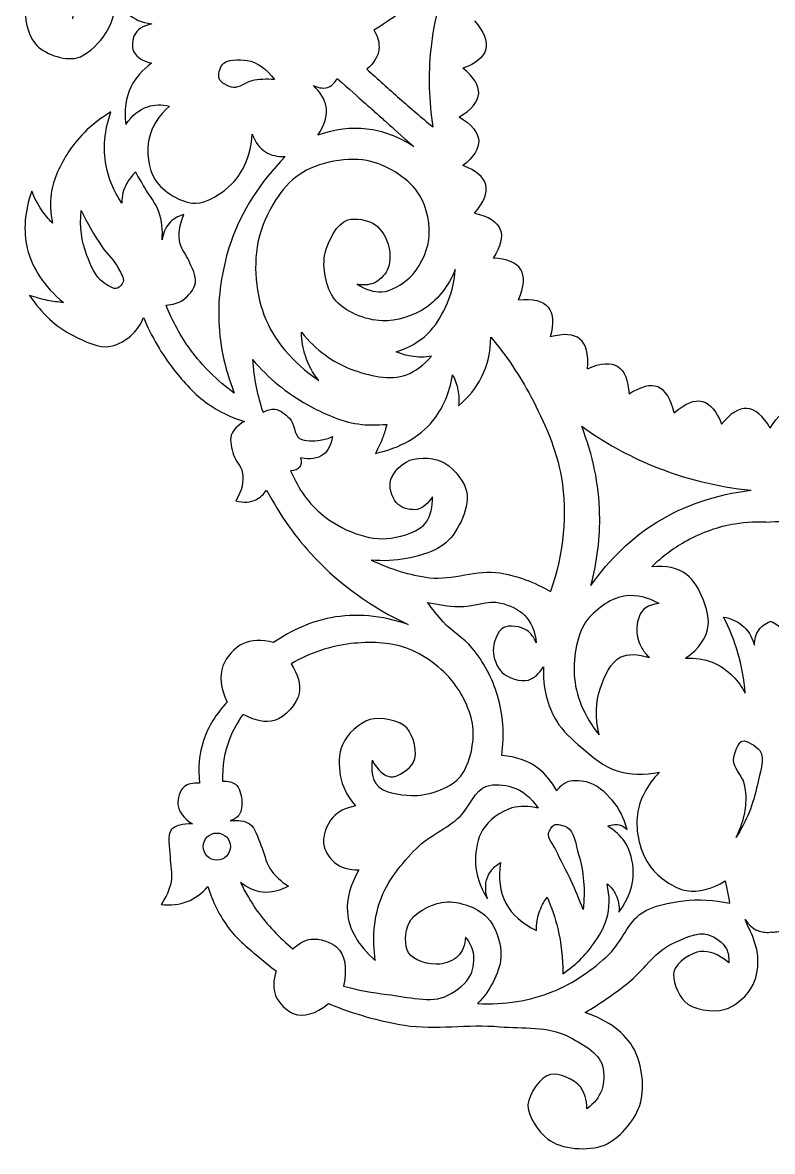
# Model space of a CAD drawing. Header units: millimetres. Extents: x -121 to 221, y -100 to 187.
# Drawn here: x 73.4 to 128.8, y -97.2 to -13.7 of the extents above; entities that cross this region are included whole.
import ezdxf

# ---------------------------------------------------------------- set-up
doc = ezdxf.new("R2010")
doc.units = ezdxf.units.MM
doc.linetypes.add('K5LT32769', pattern=[0])

msp = doc.modelspace()

# ---------------------------------------------------------------- linework, layer by layer
at = {"color": 30, "linetype": 'K5LT32769', "true_color": 0xff8000}
msp.add_circle((87.764, -74.618), 1, dxfattribs=at)
for points, knots in [([(99.369, -14.238), (100.689, -13.438), (101.914, -12.529), (103.046, -11.514), (103.821, -10.818), (104.552, -10.073), (105.24, -9.276)], [0, 0, 0, 0, 1, 1, 1, 2, 2, 2, 2]), ([(105.24, -9.276), (104.357, -11.373), (103.804, -13.507), (103.578, -15.678), (103.382, -17.563), (103.434, -19.475), (103.733, -21.416)], [0, 0, 0, 0, 1, 1, 1, 2, 2, 2, 2]), ([(77.12, -13.416), (77.242, -12.827), (77.189, -12.358), (76.96, -12.007), (76.717, -11.633), (76.065, -11.321), (75.631, -11.289), (74.981, -11.241), (74.019, -11.978), (73.744, -12.538), (73.407, -13.226), (73.822, -14.623), (74.329, -15.25), (74.925, -15.987), (76.485, -16.544), (77.412, -16.313), (78.117, -16.137), (78.875, -15.402), (79.353, -14.771), (79.998, -13.92), (80.334, -12.857), (80.363, -11.581)], [0, 0, 0, 0, 1, 1, 1, 2, 2, 2, 3, 3, 3, 4, 4, 4, 5, 5, 5, 6, 6, 6, 7, 7, 7, 7]), ([(80.363, -11.581), (80.528, -12.182), (80.8, -12.663), (81.181, -13.024), (81.625, -13.443), (82.214, -13.699), (82.95, -13.793)], [0, 0, 0, 0, 1, 1, 1, 2, 2, 2, 2]), ([(82.95, -13.793), (82.289, -13.943), (81.858, -14.23), (81.658, -14.654), (81.525, -14.937), (81.48, -15.394), (81.566, -15.685), (81.707, -16.165), (82.163, -16.503), (82.935, -16.7)], [0, 0, 0, 0, 1, 1, 1, 2, 2, 2, 3, 3, 3, 3]), ([(106.8, -13.57), (107.516, -14.379), (107.796, -15.078), (107.642, -15.669), (107.491, -16.242), (106.93, -16.712), (105.958, -17.079)], [0, 0, 0, 0, 1, 1, 1, 2, 2, 2, 2]), ([(99.369, -14.238), (99.673, -14.744), (99.798, -15.224), (99.746, -15.678), (99.685, -16.2), (99.39, -16.687), (98.86, -17.14)], [0, 0, 0, 0, 1, 1, 1, 2, 2, 2, 2]), ([(92.026, -17.915), (91.431, -17.094), (90.759, -16.621), (90.01, -16.498), (89.435, -16.403), (88.455, -16.392), (88.149, -16.83), (87.984, -17.067), (87.839, -17.563), (87.928, -17.827), (88.037, -18.151), (88.618, -18.439), (88.991, -18.491), (89.418, -18.551), (89.879, -18.103), (90.342, -18.004), (90.886, -17.888), (91.447, -17.858), (92.026, -17.915)], [0, 0, 0, 0, 1, 1, 1, 2, 2, 2, 3, 3, 3, 4, 4, 4, 5, 5, 5, 6, 6, 6, 6]), ([(82.935, -16.7), (82.254, -17.193), (81.752, -17.768), (81.427, -18.423), (81.025, -19.237), (80.897, -20.175), (81.043, -21.238)], [0, 0, 0, 0, 1, 1, 1, 2, 2, 2, 2]), ([(98.86, -17.14), (99.656, -17.874), (100.461, -18.598), (101.274, -19.311), (102.085, -20.023), (102.905, -20.724), (103.733, -21.416)], [0, 0, 0, 0, 1, 1, 1, 2, 2, 2, 2]), ([(105.674, -20.677), (106.605, -20.129), (107.088, -19.55), (107.123, -18.941), (107.157, -18.349), (106.769, -17.729), (105.958, -17.079)], [0, 0, 0, 0, 1, 1, 1, 2, 2, 2, 2]), ([(94.906, -18.348), (95.361, -18.561), (95.749, -18.594), (96.069, -18.447), (96.305, -18.339), (96.504, -18.132), (96.667, -17.827)], [0, 0, 0, 0, 1, 1, 1, 2, 2, 2, 2]), ([(95.238, -22.025), (95.748, -21.283), (95.948, -20.582), (95.836, -19.92), (95.743, -19.368), (95.433, -18.844), (94.906, -18.348)], [0, 0, 0, 0, 1, 1, 1, 2, 2, 2, 2]), ([(81.043, -21.238), (81.492, -20.559), (82.031, -20.118), (82.658, -19.915), (83.139, -19.76), (83.672, -19.745), (84.258, -19.869)], [0, 0, 0, 0, 1, 1, 1, 2, 2, 2, 2]), ([(84.258, -19.869), (83.462, -20.598), (82.964, -21.391), (82.766, -22.246), (82.546, -23.195), (82.706, -24.539), (83.209, -25.325), (83.765, -26.194), (85.177, -27.066), (86.178, -27.053), (87.07, -27.042), (88.203, -26.296), (88.88, -25.613), (89.755, -24.733), (90.257, -23.514), (90.387, -21.958)], [0, 0, 0, 0, 1, 1, 1, 2, 2, 2, 3, 3, 3, 4, 4, 4, 5, 5, 5, 5]), ([(79.933, -20.306), (78.615, -21.097), (77.574, -22.079), (76.81, -23.252), (76.212, -24.169), (75.666, -25.268), (75.525, -26.353), (75.434, -27.055), (75.463, -27.779), (75.614, -28.524)], [0, 0, 0, 0, 1, 1, 1, 2, 2, 2, 3, 3, 3, 3]), ([(80.731, -27.04), (80.143, -26.148), (79.76, -25.225), (79.579, -24.271), (79.339, -23.004), (79.457, -21.682), (79.933, -20.306)], [0, 0, 0, 0, 1, 1, 1, 2, 2, 2, 2]), ([(105.674, -20.677), (106.605, -21.225), (107.088, -21.804), (107.123, -22.413), (107.157, -23.005), (106.769, -23.626), (105.958, -24.275)], [0, 0, 0, 0, 1, 1, 1, 2, 2, 2, 2]), ([(102.315, -22.856), (101.197, -22.135), (100.046, -21.707), (98.86, -21.571), (97.686, -21.436), (96.478, -21.587), (95.238, -22.025)], [0, 0, 0, 0, 1, 1, 1, 2, 2, 2, 2]), ([(90.387, -21.958), (90.605, -22.558), (90.929, -22.994), (91.361, -23.265), (91.758, -23.515), (92.246, -23.626), (92.823, -23.598)], [0, 0, 0, 0, 1, 1, 1, 2, 2, 2, 2]), ([(92.823, -23.598), (90.941, -25.511), (89.599, -27.63), (88.797, -29.954), (88.204, -31.671), (87.874, -33.618), (87.904, -35.441), (87.934, -37.33), (88.317, -39.212), (89.052, -41.087)], [0, 0, 0, 0, 1, 1, 1, 2, 2, 2, 3, 3, 3, 3]), ([(98.14, -33.049), (98.764, -33.448), (99.37, -33.633), (99.956, -33.602), (100.655, -33.567), (101.435, -33.06), (101.972, -32.583), (102.726, -31.915), (103.286, -30.755), (103.434, -29.77), (103.593, -28.716), (103.283, -27.352), (102.748, -26.447), (102.059, -25.284), (100.46, -24.307), (99.159, -23.966), (97.547, -23.544), (95.22, -24.015), (93.843, -24.941), (92.532, -25.822), (91.467, -27.66), (90.985, -29.216), (90.413, -31.062), (90.566, -33.509), (91.251, -35.308), (91.961, -37.174), (93.312, -38.791), (95.305, -40.159)], [0, 0, 0, 0, 1, 1, 1, 2, 2, 2, 3, 3, 3, 4, 4, 4, 5, 5, 5, 6, 6, 6, 7, 7, 7, 8, 8, 8, 9, 9, 9, 9]), ([(81.772, -24.758), (81.483, -25.017), (81.254, -25.305), (81.085, -25.622), (80.862, -26.043), (80.743, -26.515), (80.731, -27.04)], [0, 0, 0, 0, 1, 1, 1, 2, 2, 2, 2]), ([(83.721, -29.765), (83.778, -29.024), (83.697, -28.33), (83.478, -27.682), (83.263, -27.047), (82.781, -26.502), (82.436, -25.91), (82.214, -25.527), (81.992, -25.143), (81.772, -24.758)], [0, 0, 0, 0, 1, 1, 1, 2, 2, 2, 3, 3, 3, 3]), ([(106.8, -27.785), (107.516, -26.976), (107.796, -26.276), (107.642, -25.686), (107.491, -25.112), (106.93, -24.642), (105.958, -24.275)], [0, 0, 0, 0, 1, 1, 1, 2, 2, 2, 2]), ([(74.085, -26.154), (73.554, -27.674), (73.444, -29.084), (73.753, -30.385), (74.104, -31.863), (74.997, -33.199), (76.433, -34.394)], [0, 0, 0, 0, 1, 1, 1, 2, 2, 2, 2]), ([(75.614, -28.524), (75.316, -28.22), (75.05, -27.895), (74.816, -27.549), (74.523, -27.117), (74.279, -26.652), (74.085, -26.154)], [0, 0, 0, 0, 1, 1, 1, 2, 2, 2, 2]), ([(77.74, -27.594), (77.62, -28.793), (77.76, -29.9), (78.161, -30.916), (78.44, -31.625), (78.76, -32.497), (79.379, -32.91), (79.677, -33.109), (80.135, -33.459), (80.421, -33.331), (80.58, -33.26), (80.781, -33.037), (80.841, -32.866), (80.938, -32.59), (80.65, -32.215), (80.509, -31.913), (80.221, -31.293), (79.654, -30.824), (79.269, -30.252), (78.698, -29.406), (78.189, -28.52), (77.74, -27.594)], [0, 0, 0, 0, 1, 1, 1, 2, 2, 2, 3, 3, 3, 4, 4, 4, 5, 5, 5, 6, 6, 6, 7, 7, 7, 7]), ([(85.338, -27.882), (84.869, -28.016), (84.499, -28.238), (84.231, -28.546), (83.956, -28.862), (83.786, -29.268), (83.721, -29.765)], [0, 0, 0, 0, 1, 1, 1, 2, 2, 2, 2]), ([(84.012, -34.58), (84.496, -34.561), (84.909, -34.44), (85.25, -34.217), (85.669, -33.943), (86.092, -33.398), (86.18, -32.932), (86.275, -32.43), (85.91, -31.817), (85.693, -31.293), (85.515, -30.865), (85.157, -30.485), (85.05, -30.053), (84.883, -29.375), (84.979, -28.651), (85.338, -27.882)], [0, 0, 0, 0, 1, 1, 1, 2, 2, 2, 3, 3, 3, 4, 4, 4, 5, 5, 5, 5]), ([(105.384, -31.963), (104.874, -33.192), (104.158, -34.122), (103.235, -34.754), (102.343, -35.365), (101.039, -35.796), (99.979, -35.751), (98.772, -35.7), (97.146, -35.056), (96.456, -34.134), (95.837, -33.306), (95.519, -31.761), (95.77, -30.723), (95.983, -29.839), (96.647, -28.519), (97.453, -28.286), (98.004, -28.127), (98.939, -28.274), (99.447, -28.618), (99.944, -28.955), (100.355, -29.689), (100.488, -30.302), (100.603, -30.832), (100.603, -31.536), (100.355, -32.007), (100.155, -32.388), (99.758, -32.793), (99.358, -32.96), (99.005, -33.108), (98.599, -33.137), (98.14, -33.049)], [0, 0, 0, 0, 1, 1, 1, 2, 2, 2, 3, 3, 3, 4, 4, 4, 5, 5, 5, 6, 6, 6, 7, 7, 7, 8, 8, 8, 9, 9, 9, 10, 10, 10, 10]), ([(106.8, -27.785), (107.855, -28.018), (108.493, -28.419), (108.715, -28.988), (108.93, -29.54), (108.752, -30.251), (108.181, -31.119)], [0, 0, 0, 0, 1, 1, 1, 2, 2, 2, 2]), ([(110.067, -34.196), (110.498, -33.206), (110.548, -32.454), (110.219, -31.94), (109.898, -31.441), (109.219, -31.168), (108.181, -31.119)], [0, 0, 0, 0, 1, 1, 1, 2, 2, 2, 2]), ([(101.02, -38.033), (101.941, -37.747), (102.717, -37.304), (103.346, -36.704), (103.904, -36.171), (104.344, -35.44), (104.675, -34.732), (105.073, -33.882), (105.309, -32.959), (105.384, -31.963)], [0, 0, 0, 0, 1, 1, 1, 2, 2, 2, 3, 3, 3, 3]), ([(76.433, -34.394), (76.036, -34.368), (75.645, -34.317), (75.259, -34.239), (74.809, -34.149), (74.366, -34.023), (73.93, -33.863)], [0, 0, 0, 0, 1, 1, 1, 2, 2, 2, 2]), ([(73.93, -33.863), (74.802, -35.206), (75.872, -36.196), (77.142, -36.831), (77.985, -37.253), (79.056, -37.814), (79.933, -37.629), (80.494, -37.51), (81.124, -37.143), (81.55, -36.72), (81.885, -36.388), (82.151, -35.982), (82.348, -35.502)], [0, 0, 0, 0, 1, 1, 1, 2, 2, 2, 3, 3, 3, 4, 4, 4, 4]), ([(110.067, -34.196), (111.142, -34.093), (111.873, -34.277), (112.26, -34.749), (112.635, -35.208), (112.686, -35.938), (112.411, -36.941)], [0, 0, 0, 0, 1, 1, 1, 2, 2, 2, 2]), ([(89.052, -41.087), (87.788, -40.166), (86.715, -39.103), (85.83, -37.897), (85.092, -36.891), (84.486, -35.785), (84.012, -34.58)], [0, 0, 0, 0, 1, 1, 1, 2, 2, 2, 2]), ([(82.348, -35.502), (82.932, -36.915), (83.683, -38.202), (84.599, -39.36), (85.329, -40.283), (86.142, -41.221), (87.102, -41.886), (87.913, -42.447), (88.814, -42.883), (89.805, -43.193)], [0, 0, 0, 0, 1, 1, 1, 2, 2, 2, 3, 3, 3, 3]), ([(95.305, -40.159), (94.854, -39.595), (94.521, -38.989), (94.308, -38.343), (94.125, -37.79), (94.029, -37.206), (94.02, -36.593)], [0, 0, 0, 0, 1, 1, 1, 2, 2, 2, 2]), ([(94.02, -36.593), (95.104, -37.916), (96.344, -38.831), (97.741, -39.34), (98.965, -39.785), (100.593, -40.201), (101.773, -39.739), (102.447, -39.475), (103.067, -39.017), (103.634, -38.365)], [0, 0, 0, 0, 1, 1, 1, 2, 2, 2, 3, 3, 3, 3]), ([(115.155, -39.285), (115.259, -38.209), (115.075, -37.479), (114.603, -37.092), (114.144, -36.717), (113.413, -36.666), (112.411, -36.941)], [0, 0, 0, 0, 1, 1, 1, 2, 2, 2, 2]), ([(105.638, -42.033), (106.371, -41.41), (106.935, -40.704), (107.33, -39.917), (107.773, -39.034), (108.004, -38.047), (108.022, -36.956)], [0, 0, 0, 0, 1, 1, 1, 2, 2, 2, 2]), ([(108.022, -36.956), (109.171, -38.333), (110.155, -39.795), (110.975, -41.341), (111.97, -43.218), (112.894, -45.288), (113.235, -47.344), (113.685, -50.055), (113.419, -52.861), (112.437, -55.762)], [0, 0, 0, 0, 1, 1, 1, 2, 2, 2, 3, 3, 3, 3]), ([(103.634, -38.365), (103.12, -38.447), (102.618, -38.447), (102.127, -38.365), (101.751, -38.302), (101.382, -38.192), (101.02, -38.033)], [0, 0, 0, 0, 1, 1, 1, 2, 2, 2, 2]), ([(90.408, -38.616), (90.447, -39.308), (90.536, -39.991), (90.673, -40.663), (90.8, -41.283), (90.968, -41.894), (91.178, -42.497)], [0, 0, 0, 0, 1, 1, 1, 2, 2, 2, 2]), ([(90.408, -38.616), (91.595, -39.999), (92.941, -41.107), (94.448, -41.939), (95.611, -42.581), (96.907, -43.199), (98.223, -43.374), (98.907, -43.465), (99.607, -43.474), (100.323, -43.401)], [0, 0, 0, 0, 1, 1, 1, 2, 2, 2, 3, 3, 3, 3]), ([(115.155, -39.285), (116.146, -38.854), (116.898, -38.803), (117.411, -39.133), (117.91, -39.453), (118.184, -40.132), (118.233, -41.17)], [0, 0, 0, 0, 1, 1, 1, 2, 2, 2, 2]), ([(99.484, -45.545), (101.329, -45.142), (102.74, -44.347), (103.715, -43.161), (104.461, -42.253), (104.952, -41.116), (105.189, -39.751)], [0, 0, 0, 0, 1, 1, 1, 2, 2, 2, 2]), ([(105.189, -39.751), (105.379, -40.111), (105.512, -40.483), (105.586, -40.866), (105.66, -41.244), (105.677, -41.633), (105.638, -42.033)], [0, 0, 0, 0, 1, 1, 1, 2, 2, 2, 2]), ([(121.567, -42.551), (121.333, -41.497), (120.932, -40.859), (120.364, -40.637), (119.811, -40.422), (119.101, -40.6), (118.233, -41.17)], [0, 0, 0, 0, 1, 1, 1, 2, 2, 2, 2]), ([(121.567, -42.551), (122.376, -41.836), (123.076, -41.555), (123.666, -41.71), (124.239, -41.861), (124.709, -42.422), (125.076, -43.394)], [0, 0, 0, 0, 1, 1, 1, 2, 2, 2, 2]), ([(91.178, -42.497), (91.482, -42.335), (91.772, -42.266), (92.046, -42.289), (92.438, -42.322), (92.844, -42.664), (93.132, -42.954), (93.509, -43.332), (93.477, -44.175), (93.885, -44.438), (94.261, -44.68), (94.916, -44.643), (95.414, -44.571), (95.721, -44.526), (96.023, -44.438), (96.322, -44.305)], [0, 0, 0, 0, 1, 1, 1, 2, 2, 2, 3, 3, 3, 4, 4, 4, 5, 5, 5, 5]), ([(128.674, -43.677), (128.126, -42.746), (127.548, -42.264), (126.938, -42.228), (126.347, -42.194), (125.726, -42.583), (125.076, -43.394)], [0, 0, 0, 0, 1, 1, 1, 2, 2, 2, 2]), ([(128.674, -43.677), (129.223, -42.746), (129.801, -42.264), (130.411, -42.228), (131.002, -42.194), (131.623, -42.583), (132.272, -43.394)], [0, 0, 0, 0, 1, 1, 1, 2, 2, 2, 2]), ([(89.805, -43.193), (89.292, -43.47), (88.967, -43.81), (88.83, -44.212), (88.69, -44.626), (88.869, -45.195), (89.008, -45.652), (89.144, -46.103), (89.563, -46.493), (89.65, -46.936), (89.782, -47.61), (89.619, -48.319), (89.163, -49.063)], [0, 0, 0, 0, 1, 1, 1, 2, 2, 2, 3, 3, 3, 4, 4, 4, 4]), ([(100.323, -43.401), (100.25, -43.717), (100.158, -44.025), (100.048, -44.327), (99.896, -44.747), (99.708, -45.153), (99.484, -45.545)], [0, 0, 0, 0, 1, 1, 1, 2, 2, 2, 2]), ([(115.416, -55.305), (115.888, -53.529), (116.103, -51.763), (116.062, -50.007), (116.011, -47.838), (115.568, -45.684), (114.733, -43.546)], [0, 0, 0, 0, 1, 1, 1, 2, 2, 2, 2]), ([(114.733, -43.546), (116.395, -44.737), (118.142, -45.709), (119.976, -46.463), (122.272, -47.408), (124.702, -48.011), (127.267, -48.272)], [0, 0, 0, 0, 1, 1, 1, 2, 2, 2, 2]), ([(96.322, -44.305), (96.217, -44.922), (95.988, -45.365), (95.635, -45.634), (95.234, -45.94), (94.673, -46.021), (93.951, -45.878)], [0, 0, 0, 0, 1, 1, 1, 2, 2, 2, 2]), ([(93.951, -45.878), (94.023, -46.177), (94.001, -46.406), (93.885, -46.564), (93.765, -46.729), (93.543, -46.817), (93.22, -46.83)], [0, 0, 0, 0, 1, 1, 1, 2, 2, 2, 2]), ([(103.698, -48.757), (103.37, -49.284), (102.994, -49.595), (102.569, -49.688), (102.15, -49.78), (101.502, -49.602), (101.173, -49.333), (100.774, -49.008), (100.508, -48.199), (100.575, -47.694), (100.648, -47.142), (101.253, -46.483), (101.749, -46.188), (102.416, -45.791), (103.599, -45.827), (104.319, -46.121), (105.101, -46.441), (105.935, -47.439), (106.179, -48.204), (106.549, -49.363), (105.66, -51.308), (104.695, -52.169), (103.984, -52.804), (102.8, -53.122), (101.793, -53.321), (100.95, -53.488), (100.078, -53.524), (99.179, -53.431)], [0, 0, 0, 0, 1, 1, 1, 2, 2, 2, 3, 3, 3, 4, 4, 4, 5, 5, 5, 6, 6, 6, 7, 7, 7, 8, 8, 8, 9, 9, 9, 9]), ([(93.22, -46.83), (93.8, -48.208), (94.59, -49.301), (95.591, -50.109), (96.909, -51.173), (99.002, -52.096), (100.641, -51.814), (101.526, -51.663), (102.774, -51.337), (103.255, -50.618), (103.576, -50.14), (103.723, -49.519), (103.698, -48.757)], [0, 0, 0, 0, 1, 1, 1, 2, 2, 2, 3, 3, 3, 4, 4, 4, 4]), ([(89.163, -49.063), (89.751, -49.211), (90.261, -49.174), (90.691, -48.952), (90.977, -48.805), (91.228, -48.576), (91.444, -48.266)], [0, 0, 0, 0, 1, 1, 1, 2, 2, 2, 2]), ([(91.444, -48.266), (92.425, -50.12), (93.604, -51.777), (94.98, -53.236), (96.905, -55.279), (99.218, -56.936), (101.918, -58.207)], [0, 0, 0, 0, 1, 1, 1, 2, 2, 2, 2]), ([(115.416, -55.305), (116.798, -53.349), (118.423, -51.793), (120.289, -50.635), (122.327, -49.372), (124.653, -48.584), (127.267, -48.272)], [0, 0, 0, 0, 1, 1, 1, 2, 2, 2, 2]), ([(119.911, -53.93), (120.71, -53.142), (121.582, -52.491), (122.526, -51.977), (123.61, -51.386), (124.845, -50.945), (126.064, -50.746), (126.915, -50.607), (127.785, -50.571), (128.674, -50.638)], [0, 0, 0, 0, 1, 1, 1, 2, 2, 2, 3, 3, 3, 3]), ([(137.438, -53.93), (136.639, -53.142), (135.767, -52.491), (134.823, -51.977), (133.739, -51.386), (132.504, -50.945), (131.285, -50.746), (130.434, -50.607), (129.564, -50.571), (128.674, -50.638)], [0, 0, 0, 0, 1, 1, 1, 2, 2, 2, 3, 3, 3, 3]), ([(99.179, -53.431), (100.584, -54.116), (102.016, -54.551), (103.477, -54.738), (105.174, -54.956), (107.005, -54.096), (108.683, -54.384), (109.968, -54.605), (111.22, -55.064), (112.437, -55.762)], [0, 0, 0, 0, 1, 1, 1, 2, 2, 2, 3, 3, 3, 3]), ([(122.403, -60.699), (123.433, -59.974), (123.997, -59.154), (124.095, -58.238), (124.157, -57.66), (123.95, -56.965), (123.726, -56.392), (123.457, -55.701), (123.044, -54.914), (122.48, -54.499), (121.825, -54.018), (120.968, -53.828), (119.911, -53.93)], [0, 0, 0, 0, 1, 1, 1, 2, 2, 2, 3, 3, 3, 4, 4, 4, 4]), ([(103.348, -56.566), (104.11, -56.739), (104.874, -56.842), (105.64, -56.873), (106.678, -56.916), (107.791, -56.352), (108.763, -56.612), (109.369, -56.774), (110.073, -57.066), (110.501, -57.504), (110.992, -58.006), (111.285, -58.694), (111.378, -59.566)], [0, 0, 0, 0, 1, 1, 1, 2, 2, 2, 3, 3, 3, 4, 4, 4, 4]), ([(108.825, -67.888), (109.035, -66.321), (108.932, -64.844), (108.517, -63.458), (108.142, -62.205), (107.468, -60.932), (106.625, -59.919), (106.025, -59.199), (105.14, -58.713), (104.502, -58.012), (104.088, -57.557), (103.704, -57.075), (103.348, -56.566)], [0, 0, 0, 0, 1, 1, 1, 2, 2, 2, 3, 3, 3, 4, 4, 4, 4]), ([(120.461, -56.659), (119.613, -56.197), (118.806, -56.002), (118.042, -56.074), (117.008, -56.171), (115.819, -57.019), (115.171, -57.829), (114.365, -58.836), (114.117, -60.571), (114.187, -61.896), (114.268, -63.425), (114.88, -64.914), (116.021, -66.362)], [0, 0, 0, 0, 1, 1, 1, 2, 2, 2, 3, 3, 3, 4, 4, 4, 4]), ([(120.461, -56.659), (119.977, -56.692), (119.599, -56.829), (119.326, -57.068), (118.953, -57.397), (118.799, -58.111), (118.803, -58.638), (118.807, -59.076), (118.962, -59.571), (119.188, -59.961), (119.333, -60.21), (119.518, -60.439), (119.743, -60.646)], [0, 0, 0, 0, 1, 1, 1, 2, 2, 2, 3, 3, 3, 4, 4, 4, 4]), ([(101.918, -58.207), (99.924, -57.522), (98.015, -57.354), (96.19, -57.703), (94.727, -57.983), (93.319, -58.596), (91.964, -59.541)], [0, 0, 0, 0, 1, 1, 1, 2, 2, 2, 2]), ([(111.378, -59.566), (111.213, -59.154), (110.987, -58.847), (110.701, -58.643), (110.257, -58.325), (109.349, -58.209), (108.932, -58.443), (108.503, -58.683), (108.197, -59.556), (108.194, -60.119), (108.19, -60.654), (108.467, -61.37), (108.84, -61.735), (109.276, -62.162), (110.224, -62.481), (110.794, -62.304), (111.212, -62.173), (111.586, -61.845), (111.917, -61.319)], [0, 0, 0, 0, 1, 1, 1, 2, 2, 2, 3, 3, 3, 4, 4, 4, 5, 5, 5, 6, 6, 6, 6]), ([(126.818, -63.283), (126.743, -62.253), (126.563, -61.254), (126.28, -60.284), (126.016, -59.381), (125.662, -58.504), (125.218, -57.653)], [0, 0, 0, 0, 1, 1, 1, 2, 2, 2, 2]), ([(125.218, -57.653), (125.756, -57.747), (126.207, -57.942), (126.572, -58.238), (127.008, -58.591), (127.321, -59.088), (127.51, -59.73)], [0, 0, 0, 0, 1, 1, 1, 2, 2, 2, 2]), ([(127.51, -59.73), (127.503, -59.28), (127.606, -58.906), (127.818, -58.607), (128.012, -58.334), (128.297, -58.123), (128.674, -57.976)], [0, 0, 0, 0, 1, 1, 1, 2, 2, 2, 2]), ([(129.839, -59.73), (129.846, -59.28), (129.743, -58.906), (129.531, -58.607), (129.337, -58.334), (129.052, -58.123), (128.674, -57.976)], [0, 0, 0, 0, 1, 1, 1, 2, 2, 2, 2]), ([(91.964, -59.541), (91.073, -59.294), (90.311, -59.322), (89.678, -59.626), (89.073, -59.915), (88.447, -60.625), (88.216, -61.247), (87.93, -62.017), (88.036, -62.912), (88.535, -63.932)], [0, 0, 0, 0, 1, 1, 1, 2, 2, 2, 3, 3, 3, 3]), ([(99.245, -68.226), (99.157, -68.968), (99.253, -69.553), (99.532, -69.981), (99.964, -70.644), (101.279, -70.81), (102.147, -70.842), (103.324, -70.886), (104.896, -70.375), (105.656, -69.566), (106.421, -68.753), (106.776, -67.14), (106.709, -65.962), (106.643, -64.79), (105.994, -63.474), (105.274, -62.517), (104.427, -61.392), (103.056, -60.407), (101.733, -59.933), (100.506, -59.493), (99.001, -59.469), (97.682, -59.614), (96.162, -59.78), (94.684, -60.28), (93.248, -61.113)], [0, 0, 0, 0, 1, 1, 1, 2, 2, 2, 3, 3, 3, 4, 4, 4, 5, 5, 5, 6, 6, 6, 7, 7, 7, 8, 8, 8, 8]), ([(116.021, -66.362), (115.721, -65.096), (115.756, -63.935), (116.128, -62.879), (116.415, -62.064), (116.875, -60.949), (117.59, -60.62), (118.162, -60.357), (118.88, -60.366), (119.743, -60.646)], [0, 0, 0, 0, 1, 1, 1, 2, 2, 2, 3, 3, 3, 3]), ([(122.403, -60.699), (123.121, -60.652), (123.782, -60.749), (124.388, -60.991), (124.949, -61.216), (125.496, -61.603), (125.926, -62.037), (126.28, -62.395), (126.577, -62.81), (126.818, -63.283)], [0, 0, 0, 0, 1, 1, 1, 2, 2, 2, 3, 3, 3, 3]), ([(93.248, -61.113), (93.77, -61.912), (93.972, -62.635), (93.854, -63.282), (93.711, -64.061), (92.791, -65.07), (92.035, -65.292), (91.374, -65.486), (90.598, -65.337), (89.707, -64.845)], [0, 0, 0, 0, 1, 1, 1, 2, 2, 2, 3, 3, 3, 3]), ([(111.917, -61.319), (111.855, -62.863), (112.173, -64.201), (112.87, -65.334), (113.325, -66.072), (114.04, -66.709), (114.716, -67.288), (115.51, -67.967), (116.383, -68.722), (117.347, -69.026), (118.302, -69.328), (119.343, -69.358), (120.47, -69.119)], [0, 0, 0, 0, 1, 1, 1, 2, 2, 2, 3, 3, 3, 4, 4, 4, 4]), ([(88.535, -63.932), (87.703, -64.798), (87.118, -65.746), (86.78, -66.776), (86.46, -67.756), (86.362, -68.811), (86.488, -69.94)], [0, 0, 0, 0, 1, 1, 1, 2, 2, 2, 2]), ([(89.707, -64.845), (89.281, -65.423), (88.945, -66.031), (88.698, -66.671), (88.322, -67.641), (88.153, -68.682), (88.188, -69.794)], [0, 0, 0, 0, 1, 1, 1, 2, 2, 2, 2]), ([(99.245, -68.226), (99.671, -68.993), (100.127, -69.405), (100.612, -69.463), (101.144, -69.525), (102.053, -68.867), (102.313, -68.373), (102.644, -67.743), (102.297, -66.376), (101.808, -65.847), (101.276, -65.272), (99.869, -65.017), (99.07, -65.236), (98.288, -65.451), (97.389, -66.316), (97.05, -67.097), (96.77, -67.741), (96.76, -68.639), (96.89, -69.356), (97.035, -70.154), (97.407, -70.907), (98.007, -71.616)], [0, 0, 0, 0, 1, 1, 1, 2, 2, 2, 3, 3, 3, 4, 4, 4, 5, 5, 5, 6, 6, 6, 7, 7, 7, 7]), ([(126.143, -73.95), (126.912, -72.74), (127.429, -71.47), (127.693, -70.14), (127.862, -69.293), (128.36, -68.11), (127.893, -67.526), (127.632, -67.2), (126.927, -66.721), (126.608, -66.817), (126.274, -66.918), (125.99, -67.747), (125.966, -68.213), (125.936, -68.788), (126.594, -69.349), (126.741, -69.941), (127.055, -71.207), (126.855, -72.543), (126.143, -73.95)], [0, 0, 0, 0, 1, 1, 1, 2, 2, 2, 3, 3, 3, 4, 4, 4, 5, 5, 5, 6, 6, 6, 6]), ([(112.886, -70.503), (112.521, -69.806), (112.059, -69.247), (111.501, -68.826), (110.773, -68.278), (109.881, -67.965), (108.825, -67.888)], [0, 0, 0, 0, 1, 1, 1, 2, 2, 2, 2]), ([(120.47, -69.119), (119.549, -70.108), (119.011, -71.143), (118.855, -72.222), (118.675, -73.463), (119.061, -75.136), (119.829, -76.121), (120.438, -76.902), (121.527, -77.724), (122.488, -77.871), (123.376, -78.008), (124.329, -77.772), (125.345, -77.162)], [0, 0, 0, 0, 1, 1, 1, 2, 2, 2, 3, 3, 3, 4, 4, 4, 4]), ([(86.488, -69.94), (85.991, -69.899), (85.61, -69.988), (85.345, -70.205), (85.034, -70.461), (84.859, -71.102), (84.893, -71.508), (84.937, -72.034), (85.292, -72.512), (85.956, -72.943)], [0, 0, 0, 0, 1, 1, 1, 2, 2, 2, 3, 3, 3, 3]), ([(88.188, -69.794), (88.592, -69.767), (88.909, -69.841), (89.141, -70.015), (89.435, -70.237), (89.571, -70.771), (89.606, -71.167), (89.638, -71.526), (89.617, -72), (89.406, -72.275), (89.257, -72.47), (89.036, -72.618), (88.742, -72.718)], [0, 0, 0, 0, 1, 1, 1, 2, 2, 2, 3, 3, 3, 4, 4, 4, 4]), ([(99.478, -83.042), (99.252, -81.458), (99.37, -79.996), (99.832, -78.656), (100.328, -77.215), (101.414, -75.858), (102.512, -74.757), (103.443, -73.824), (104.784, -73.302), (105.747, -72.387), (106.459, -71.709), (106.839, -70.418), (107.696, -70.149), (108.24, -69.979), (109.011, -70.034), (109.579, -70.216), (110.334, -70.458), (110.984, -70.982), (111.528, -71.789)], [0, 0, 0, 0, 1, 1, 1, 2, 2, 2, 3, 3, 3, 4, 4, 4, 5, 5, 5, 6, 6, 6, 6]), ([(118.085, -73.364), (117.872, -72.512), (117.508, -71.789), (116.993, -71.195), (116.497, -70.624), (115.807, -70), (115.086, -69.842), (114.601, -69.735), (113.95, -69.679), (113.516, -69.919), (113.279, -70.049), (113.069, -70.244), (112.886, -70.503)], [0, 0, 0, 0, 1, 1, 1, 2, 2, 2, 3, 3, 3, 4, 4, 4, 4]), ([(98.007, -71.616), (97.275, -71.755), (96.717, -72.039), (96.332, -72.466), (95.872, -72.978), (95.522, -73.959), (95.694, -74.62), (95.801, -75.032), (96.127, -75.507), (96.465, -75.789), (96.921, -76.171), (97.523, -76.357), (98.273, -76.347)], [0, 0, 0, 0, 1, 1, 1, 2, 2, 2, 3, 3, 3, 4, 4, 4, 4]), ([(111.528, -71.789), (110.824, -71.615), (110.174, -71.607), (109.579, -71.766), (108.749, -71.989), (107.853, -72.677), (107.408, -73.406), (107.035, -74.016), (106.88, -74.888), (106.876, -75.621), (106.872, -76.583), (107.167, -77.536), (107.762, -78.478)], [0, 0, 0, 0, 1, 1, 1, 2, 2, 2, 3, 3, 3, 4, 4, 4, 4]), ([(85.956, -72.943), (85.226, -72.912), (84.713, -73.053), (84.415, -73.369), (84.043, -73.763), (84.311, -74.698), (84.308, -75.363), (84.306, -75.983), (84.502, -76.63), (84.388, -77.223), (84.276, -77.807), (84.028, -78.366), (83.644, -78.898)], [0, 0, 0, 0, 1, 1, 1, 2, 2, 2, 3, 3, 3, 4, 4, 4, 4]), ([(88.742, -72.718), (89.335, -72.633), (89.815, -72.706), (90.182, -72.94), (90.631, -73.225), (90.776, -73.973), (91.024, -74.512), (91.281, -75.072), (91.355, -75.739), (91.688, -76.24), (92.029, -76.754), (92.487, -77.19), (93.062, -77.547)], [0, 0, 0, 0, 1, 1, 1, 2, 2, 2, 3, 3, 3, 4, 4, 4, 4]), ([(114.839, -79.272), (115.005, -77.843), (114.892, -76.484), (114.501, -75.195), (114.293, -74.509), (114.223, -73.488), (113.64, -73.195), (113.38, -73.065), (112.925, -72.896), (112.686, -73.026), (112.511, -73.121), (112.342, -73.408), (112.286, -73.611), (112.177, -74.003), (112.636, -74.455), (112.824, -74.872), (113.175, -75.649), (113.611, -76.388), (113.963, -77.164), (114.277, -77.857), (114.569, -78.559), (114.839, -79.272)], [0, 0, 0, 0, 1, 1, 1, 2, 2, 2, 3, 3, 3, 4, 4, 4, 5, 5, 5, 6, 6, 6, 7, 7, 7, 7]), ([(116.655, -73.118), (117.006, -72.965), (117.324, -72.939), (117.608, -73.041), (117.78, -73.103), (117.939, -73.21), (118.085, -73.364)], [0, 0, 0, 0, 1, 1, 1, 2, 2, 2, 2]), ([(117.485, -79.472), (118.208, -78.494), (118.562, -77.505), (118.547, -76.503), (118.536, -75.766), (118.334, -74.888), (117.916, -74.272), (117.608, -73.818), (117.188, -73.433), (116.655, -73.118)], [0, 0, 0, 0, 1, 1, 1, 2, 2, 2, 3, 3, 3, 3]), ([(107.762, -78.478), (107.568, -77.79), (107.598, -77.199), (107.851, -76.706), (108.032, -76.354), (108.327, -76.051), (108.737, -75.798)], [0, 0, 0, 0, 1, 1, 1, 2, 2, 2, 2]), ([(108.737, -75.798), (108.558, -76.968), (108.691, -77.972), (109.136, -78.811), (109.579, -79.647), (110.332, -80.319), (111.395, -80.827)], [0, 0, 0, 0, 1, 1, 1, 2, 2, 2, 2]), ([(98.273, -76.347), (97.629, -77.428), (97.344, -78.463), (97.417, -79.453), (97.512, -80.725), (98.199, -81.921), (99.478, -83.042)], [0, 0, 0, 0, 1, 1, 1, 2, 2, 2, 2]), ([(83.644, -78.898), (84.353, -78.988), (85, -78.917), (85.584, -78.685), (86.147, -78.462), (86.653, -78.09), (87.099, -77.569)], [0, 0, 0, 0, 1, 1, 1, 2, 2, 2, 2]), ([(87.099, -77.569), (87.456, -78.736), (87.981, -79.777), (88.675, -80.693), (89.294, -81.509), (90.143, -82.17), (90.935, -82.842), (91.331, -83.178), (91.737, -83.503), (92.153, -83.816)], [0, 0, 0, 0, 1, 1, 1, 2, 2, 2, 3, 3, 3, 3]), ([(93.062, -77.547), (92.407, -77.907), (91.772, -78.055), (91.156, -77.99), (90.594, -77.931), (90.048, -77.695), (89.517, -77.281)], [0, 0, 0, 0, 1, 1, 1, 2, 2, 2, 2]), ([(89.517, -77.281), (89.874, -78.025), (90.288, -78.727), (90.758, -79.386), (91.497, -80.421), (92.375, -81.352), (93.394, -82.177)], [0, 0, 0, 0, 1, 1, 1, 2, 2, 2, 2]), ([(113.332, -84.025), (114.25, -83.406), (115.009, -82.668), (115.609, -81.81), (115.999, -81.251), (116.394, -80.625), (116.578, -79.979), (116.81, -79.164), (116.82, -78.292), (116.609, -77.364)], [0, 0, 0, 0, 1, 1, 1, 2, 2, 2, 3, 3, 3, 3]), ([(116.609, -77.364), (116.902, -77.609), (117.122, -77.885), (117.27, -78.195), (117.45, -78.572), (117.522, -78.998), (117.485, -79.472)], [0, 0, 0, 0, 1, 1, 1, 2, 2, 2, 2]), ([(111.395, -80.827), (111.388, -80.356), (111.454, -79.91), (111.594, -79.487), (111.724, -79.092), (111.919, -78.718), (112.178, -78.364)], [0, 0, 0, 0, 1, 1, 1, 2, 2, 2, 2]), ([(112.178, -78.364), (112.512, -79.117), (112.774, -79.886), (112.963, -80.672), (113.224, -81.759), (113.348, -82.876), (113.332, -84.025)], [0, 0, 0, 0, 1, 1, 1, 2, 2, 2, 2]), ([(106.153, -81.313), (106.103, -81.924), (105.911, -82.397), (105.577, -82.731), (105.262, -83.047), (104.695, -83.246), (104.248, -83.307), (103.485, -83.41), (102.278, -83.037), (101.922, -82.465), (101.613, -81.968), (101.684, -80.892), (101.945, -80.316), (102.298, -79.534), (103.536, -78.892), (104.403, -78.743), (105.442, -78.566), (106.999, -79.08), (107.726, -79.829), (108.385, -80.508), (108.836, -81.817), (108.767, -82.819), (108.726, -83.423), (108.472, -84.075), (108.191, -84.636), (107.902, -85.215), (107.518, -85.747), (107.04, -86.231)], [0, 0, 0, 0, 1, 1, 1, 2, 2, 2, 3, 3, 3, 4, 4, 4, 5, 5, 5, 6, 6, 6, 7, 7, 7, 8, 8, 8, 9, 9, 9, 9]), ([(107.04, -86.231), (109.047, -86.329), (110.9, -86.034), (112.6, -85.345), (114.109, -84.733), (115.572, -83.712), (116.764, -82.576), (117.696, -81.687), (118.147, -80.176), (119.201, -79.519), (120.06, -78.984), (121.219, -78.759), (122.258, -78.633), (123.373, -78.497), (124.51, -78.556), (125.669, -78.81)], [0, 0, 0, 0, 1, 1, 1, 2, 2, 2, 3, 3, 3, 4, 4, 4, 5, 5, 5, 5]), ([(125.603, -83.218), (124.866, -82.59), (124.172, -82.309), (123.521, -82.376), (122.822, -82.448), (121.767, -83.177), (121.571, -83.794), (121.376, -84.411), (121.852, -85.583), (122.347, -86.076), (122.959, -86.686), (124.41, -86.911), (125.271, -86.674), (126.089, -86.448), (127.025, -85.613), (127.415, -84.812), (127.706, -84.215), (127.805, -83.411), (127.746, -82.72), (127.709, -82.293), (127.575, -81.86), (127.442, -81.446), (127.281, -80.951), (126.982, -80.511), (126.821, -80.006)], [0, 0, 0, 0, 1, 1, 1, 2, 2, 2, 3, 3, 3, 4, 4, 4, 5, 5, 5, 6, 6, 6, 7, 7, 7, 8, 8, 8, 8]), ([(126.821, -80.006), (127.075, -80.402), (127.385, -80.675), (127.752, -80.826), (128.027, -80.939), (128.335, -80.983), (128.674, -80.959)], [0, 0, 0, 0, 1, 1, 1, 2, 2, 2, 2]), ([(130.528, -80.006), (130.274, -80.402), (129.964, -80.675), (129.597, -80.826), (129.322, -80.939), (129.014, -80.983), (128.674, -80.959)], [0, 0, 0, 0, 1, 1, 1, 2, 2, 2, 2]), ([(114.992, -86.895), (116.088, -86.231), (117.136, -85.508), (118.138, -84.724), (119.268, -83.84), (120.085, -82.442), (121.35, -81.845), (122.181, -81.452), (123.288, -80.858), (124.097, -81.136), (124.578, -81.301), (125.197, -81.702), (125.426, -82.177), (125.569, -82.474), (125.628, -82.821), (125.603, -83.218)], [0, 0, 0, 0, 1, 1, 1, 2, 2, 2, 3, 3, 3, 4, 4, 4, 5, 5, 5, 5]), ([(93.394, -82.177), (93.829, -81.771), (94.279, -81.535), (94.745, -81.468), (95.34, -81.383), (96.186, -81.674), (96.606, -82.044), (97.242, -82.604), (97.419, -83.571), (97.138, -84.946)], [0, 0, 0, 0, 1, 1, 1, 2, 2, 2, 3, 3, 3, 3]), ([(97.138, -84.946), (98.201, -85.222), (99.271, -85.422), (100.35, -85.544), (101.834, -85.712), (103.606, -86.272), (104.846, -85.611), (105.474, -85.276), (106.242, -84.733), (106.53, -84.082), (106.737, -83.616), (106.836, -82.974), (106.729, -82.465), (106.645, -82.062), (106.453, -81.678), (106.153, -81.313)], [0, 0, 0, 0, 1, 1, 1, 2, 2, 2, 3, 3, 3, 4, 4, 4, 5, 5, 5, 5]), ([(92.153, -83.816), (91.923, -84.508), (91.908, -85.114), (92.109, -85.633), (92.321, -86.179), (92.943, -86.796), (93.46, -86.984), (94.185, -87.248), (95.042, -86.997), (96.03, -86.231)], [0, 0, 0, 0, 1, 1, 1, 2, 2, 2, 3, 3, 3, 3]), ([(96.03, -86.231), (97.865, -86.989), (99.733, -87.521), (101.634, -87.826), (103.934, -88.194), (106.344, -87.731), (108.679, -87.937), (110.362, -88.085), (112.264, -87.891), (113.707, -88.645), (114.667, -89.147), (116.007, -89.85), (116.277, -90.838), (116.42, -91.364), (116.409, -92.1), (116.211, -92.633), (116.017, -93.152), (115.655, -93.61), (115.125, -94.006)], [0, 0, 0, 0, 1, 1, 1, 2, 2, 2, 3, 3, 3, 4, 4, 4, 5, 5, 5, 6, 6, 6, 6]), ([(115.125, -94.006), (115.11, -93.335), (114.947, -92.796), (114.638, -92.389), (114.197, -91.811), (113.04, -91.328), (112.422, -91.459), (111.706, -91.611), (110.82, -92.921), (110.761, -93.696), (110.699, -94.513), (111.536, -95.701), (112.223, -96.244), (113.208, -97.021), (115.251, -97.158), (116.41, -96.687), (117.472, -96.254), (118.606, -94.937), (119.002, -93.829), (119.437, -92.608), (119.222, -90.736), (118.603, -89.598), (117.946, -88.39), (116.743, -87.489), (114.992, -86.895)], [0, 0, 0, 0, 1, 1, 1, 2, 2, 2, 3, 3, 3, 4, 4, 4, 5, 5, 5, 6, 6, 6, 7, 7, 7, 8, 8, 8, 8])]:
    msp.add_open_spline(points, degree=3, knots=knots, dxfattribs=at)
for points in [[(96.667, -17.827), (100.433, -21.179), (98.55, -19.503), (102.315, -22.856)], [(125.345, -77.162), (125.561, -78.261), (125.453, -77.712), (125.669, -78.81)]]:
    msp.add_open_spline(points, degree=3, dxfattribs=at)

doc.saveas('drawing.dxf')
